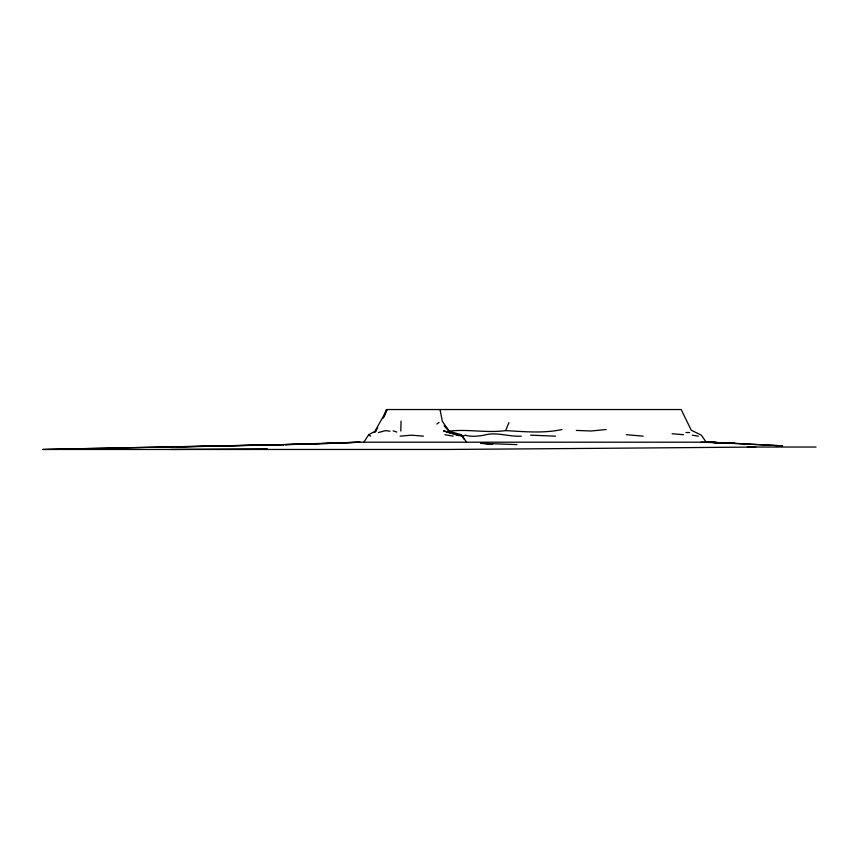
<?xml version="1.0" encoding="UTF-8"?>
<svg xmlns="http://www.w3.org/2000/svg" width="859" height="859" viewBox="0 0 859 859"><rect width="100%" height="100%" fill="white"/><g stroke="black" fill="none" stroke-linecap="round" stroke-linejoin="round"><path stroke-width="1.29" d="M400.799 431.014L401.067 421.157M383.178 418.183L386.367 409.539L681.166 409.539L691.259 430.23L701.363 435.18L706.205 442.202M384.145 416.798L387.076 409.539L374.911 431.379L368.694 434.697L363.851 442.202M449.096 431.154C467.758 428.856 486.881 433.226 505.629 430.595L508.947 422.607M377.67 427.975L374.47 432.528M374.374 432.453L376.242 430.971M436.887 424.056L439.056 422.36M378.454 432.528L385.369 430.627L390.007 431.197M561.958 429.564C543.199 433.505 524.484 431.658 505.629 430.595M606.229 429.521L591.217 430.993L576.335 430.434M400.058 436.157L411.622 435.18L423.487 436.157M283.191 444.618L359.266 442.202M328.192 443.416L285.048 444.618L329.276 443.416M176.471 447.034L283.921 444.618L42.95 449.461L447.045 449.461A1357.703 5.218 -0.3 0 0 755.77 447.034M283.921 444.618L42.95 449.461M685.976 432.528L689.573 432.528M530.626 435.18L555.494 436.157M359.008 442.202L711.048 442.202L735.164 443.416L707.687 442.202L782.549 445.832M484.809 443.416L516.893 444.618M747.33 447.034L816.05 447.034M521.273 436.157C508.829 436.941 496.459 431.551 484.165 435.18A45.71 13.916 -22.1 0 1 465.557 435.18L462.432 436.157L461.09 434.697L449.16 431.229M701.116 442.202L736.41 443.416M736.281 443.416L782.13 445.832M480.503 443.416L485.399 443.652M487.848 443.77L492.733 444.017L484.379 443.416L489.082 444.017M710.812 442.202L720.916 442.847M723.45 443.008L729.763 443.416L723.085 442.976M711.048 442.202L720.411 442.804M672.103 433.731L683.453 434.697M626.415 434.697L643.176 436.157M692.268 435.18L698.292 436.157M458.856 435.674L443.437 430.799L461.723 436.157L461.09 434.697L463.871 438.992M444.962 434.697L453.144 436.157M393.111 430.853L396.74 432.045M370.68 436.157L368.93 434.944M444.296 425.774L450.277 432.045A53.312 2.985 22.8 0 1 446.787 432.045M444.296 425.924L450.245 432.528L442.364 421.393L440.023 409.539M461.551 434.944L466.577 442.202M170.909 449.461A1200.614 2.513 -0.3 0 1 267.332 448.827M359.921 442.202L327.419 443.416L359.921 442.202"/></g></svg>
